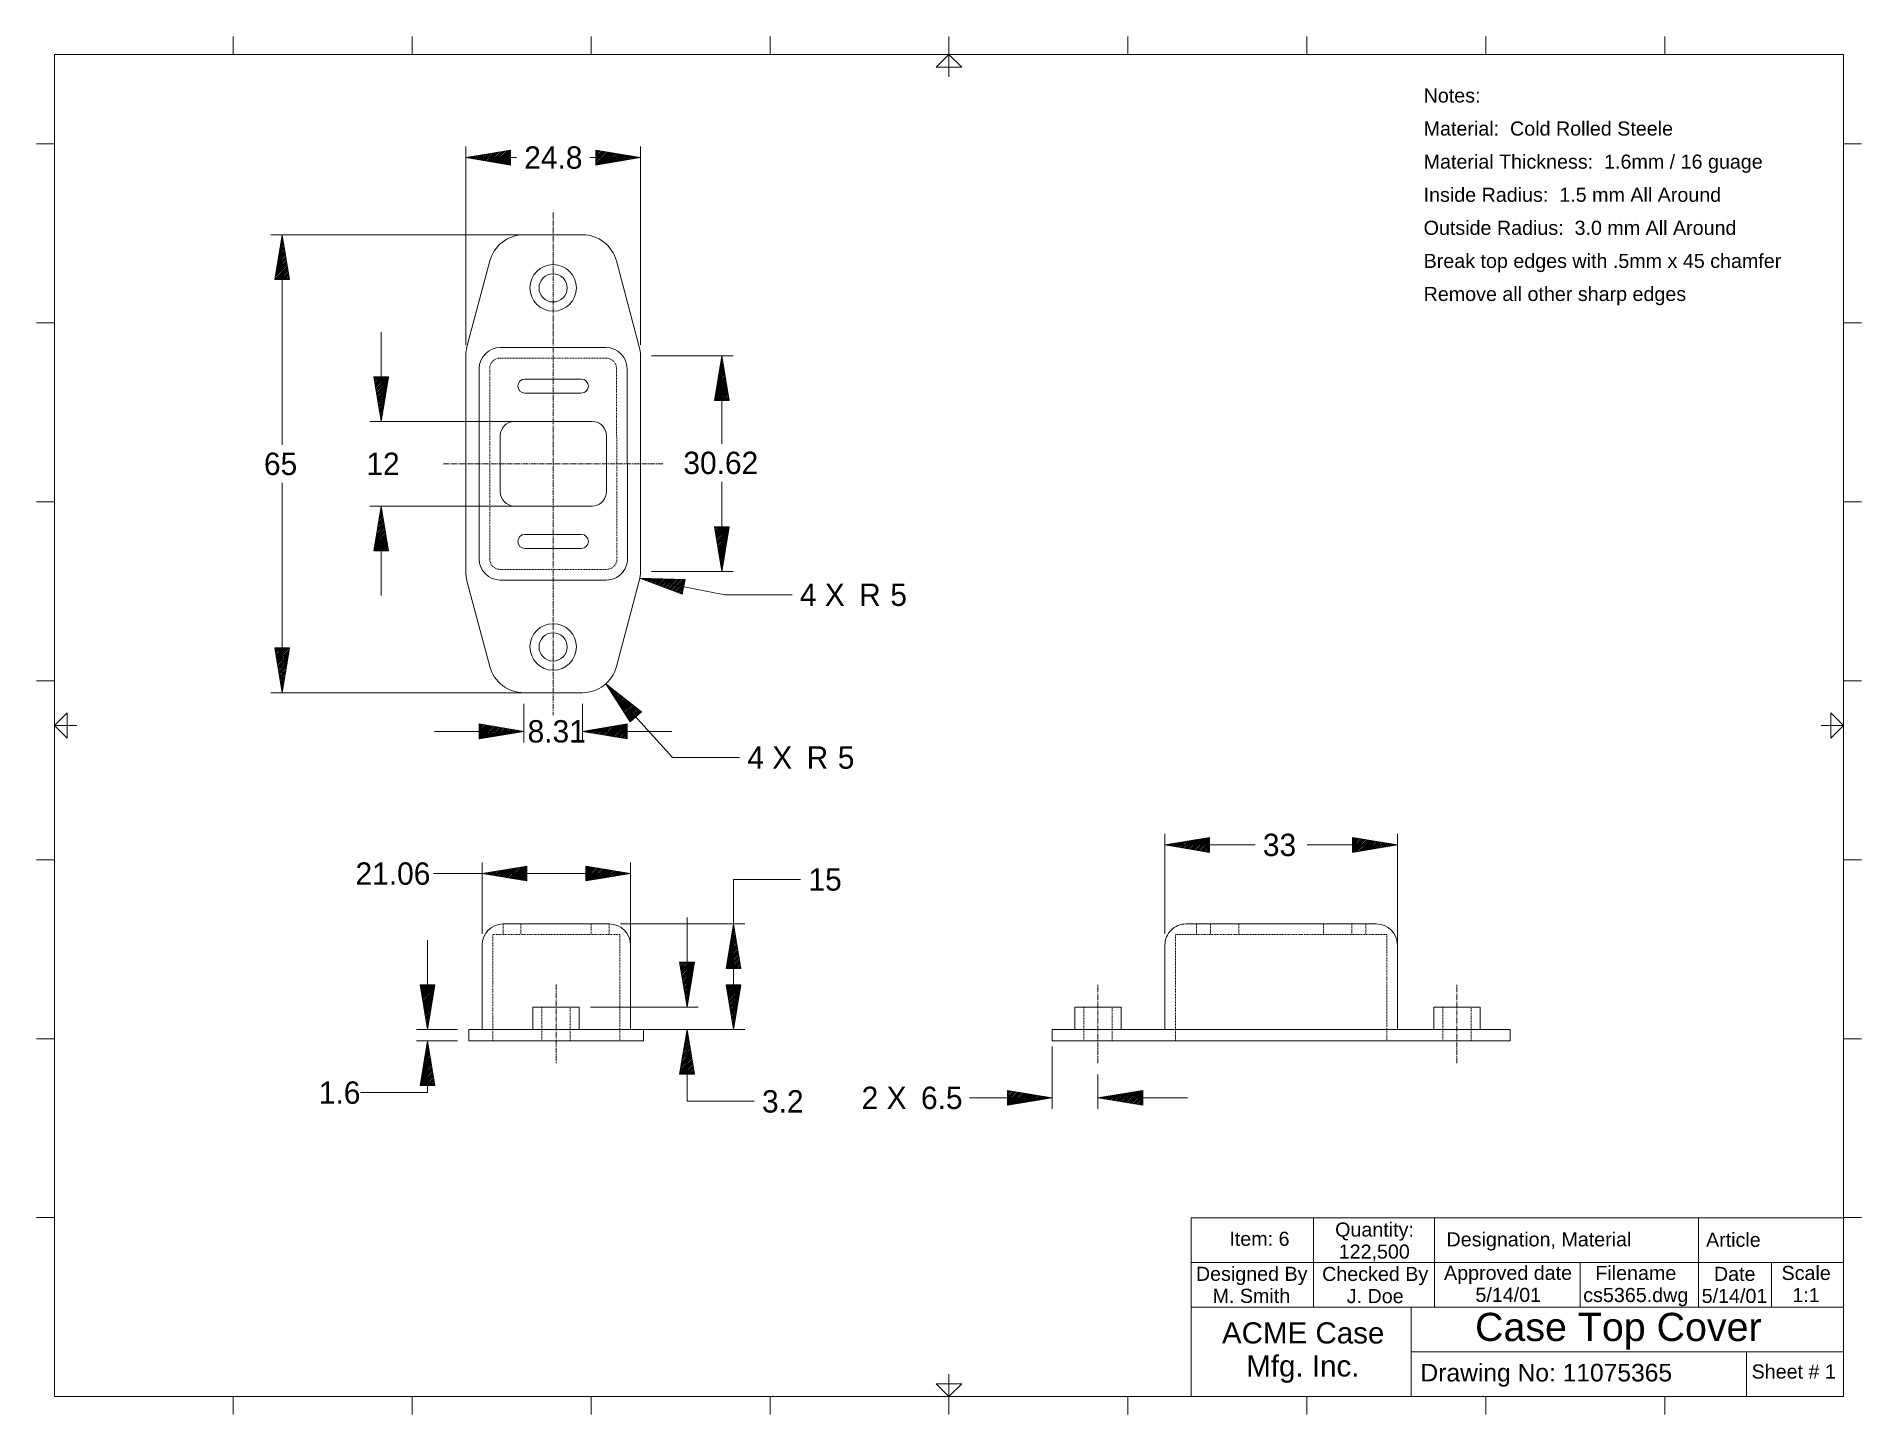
# Model space of a CAD drawing. Extents: x 10 to 269, y 10 to 206.
import ezdxf
from ezdxf.enums import TextEntityAlignment as Align

# ---------------------------------------------------------------- set-up
doc = ezdxf.new("R2010")
doc.units = 0
doc.header["$MEASUREMENT"] = 0
doc.linetypes.add('CENTER2', pattern=[1.125, 0.75, -0.125, 0.125, -0.125])
doc.linetypes.add('HIDDEN2', pattern=[0.1875, 0.125, -0.0625])
for name, color, linetype in [('BORDER', 7, 'CONTINUOUS'), ('CENTERLINES', 7, 'CONTINUOUS'), ('DIM', 7, 'CONTINUOUS'), ('FRAME', 7, 'CONTINUOUS'), ('HIDDEN', 7, 'CONTINUOUS'), ('NOTES', 7, 'CONTINUOUS'), ('TITLE_BLOCK', 7, 'CONTINUOUS'), ('VISIBLE', 7, 'CONTINUOUS')]:
    doc.layers.add(name, color=color, linetype=linetype)
doc.styles.add('ARIAL_TTF', font='arial.ttf')
doc.styles.add('SEANS_TTF', font='seans.ttf')

msp = doc.modelspace()

# ---------------------------------------------------------------- linework, layer by layer
at = {"layer": 'BORDER', "color": 7, "linetype": 'CONTINUOUS', "lineweight": 0}
for p, q in [((266.7, 203.2), (12.7, 203.2)), ((12.7, 203.2), (12.7, 12.7)), ((266.7, 12.7), (266.7, 203.2)), ((174.08, 12.7), (174.08, 38.09)), ((174.08, 38.09), (266.7, 38.09)), ((191.45, 25.39), (191.45, 38.09)), ((208.63, 25.39), (208.63, 38.09)), ((246.1, 38.09), (246.1, 25.39)), ((174.08, 31.74), (266.7, 31.74)), ((229.31, 31.74), (229.31, 25.39)), ((256.44, 31.74), (256.44, 25.39)), ((174.08, 25.39), (266.7, 25.39)), ((205.33, 12.7), (205.33, 25.39)), ((205.33, 19.05), (266.7, 19.05)), ((252.93, 12.7), (252.93, 19.05)), ((12.7, 12.7), (266.7, 12.7))]:
    msp.add_line(p, q, dxfattribs=at)
at = {"layer": 'CENTERLINES', "color": 7, "linetype": 'CENTER2', "lineweight": 0}
for p, q in [((83.5, 180.77), (83.5, 109.42)), ((99.08, 145.1), (67.93, 145.1)), ((83.92, 71.17), (83.92, 60.02)), ((160.85, 60.02), (160.85, 71.17)), ((211.81, 60.02), (211.81, 71.17))]:
    msp.add_line(p, q, dxfattribs=at)
at = {"layer": 'DIM', "color": 7, "linetype": 'CONTINUOUS', "lineweight": 0}
for p, q in [((71.1, 161.99), (71.1, 190.15)), ((74.69, 189.16), (73.66, 188.13)), ((74.97, 189.2), (73.87, 188.1)), ((75.26, 189.25), (74.07, 188.06)), ((75.54, 189.3), (74.27, 188.03)), ((75.82, 189.35), (74.47, 188)), ((76.11, 189.39), (74.68, 187.96)), ((76.39, 189.44), (74.88, 187.93)), ((76.67, 189.49), (75.08, 187.9)), ((76.96, 189.53), (75.28, 187.86)), ((77.24, 189.58), (75.48, 187.83)), ((75.69, 187.8), (77.45, 189.56)), ((75.89, 187.76), (77.45, 189.33)), ((89.59, 189.61), (89.55, 189.58)), ((89.79, 189.58), (89.55, 189.34)), ((89.99, 189.54), (89.55, 189.11)), ((90.2, 189.51), (89.55, 188.87)), ((90.4, 189.48), (89.55, 188.63)), ((90.6, 189.44), (89.55, 188.4)), ((90.8, 189.41), (89.55, 188.16)), ((91, 189.38), (89.55, 187.93)), ((91.2, 189.34), (89.55, 187.69)), ((91.41, 189.31), (89.61, 187.51)), ((91.61, 189.27), (89.89, 187.56)), ((91.81, 189.24), (90.17, 187.6)), ((92.01, 189.21), (90.46, 187.65)), ((92.22, 189.17), (90.74, 187.7)), ((92.42, 189.14), (91.02, 187.75)), ((95.9, 161.99), (95.9, 190.15)), ((71.1, 188.56), (78.29, 188.56)), ((71.3, 188.59), (71.24, 188.54)), ((71.58, 188.64), (71.44, 188.5)), ((71.86, 188.69), (71.64, 188.47)), ((72.15, 188.73), (71.85, 188.43)), ((72.43, 188.78), (72.05, 188.4)), ((72.71, 188.83), (72.25, 188.37)), ((73, 188.87), (72.45, 188.33)), ((73.28, 188.92), (72.66, 188.3)), ((73.56, 188.97), (72.86, 188.27)), ((73.84, 189.02), (73.06, 188.23)), ((74.13, 189.06), (73.26, 188.2)), ((74.41, 189.11), (73.46, 188.17)), ((76.09, 187.73), (77.45, 189.09)), ((76.29, 187.69), (77.45, 188.86)), ((76.5, 187.66), (77.45, 188.62)), ((76.7, 187.63), (77.45, 188.38)), ((76.9, 187.59), (77.45, 188.15)), ((77.1, 187.56), (77.45, 187.91)), ((77.3, 187.53), (77.45, 187.68)), ((88.71, 188.56), (95.9, 188.56)), ((92.62, 189.11), (91.31, 187.79)), ((92.82, 189.07), (91.59, 187.84)), ((93.02, 189.04), (91.87, 187.89)), ((93.23, 189), (92.15, 187.93)), ((93.43, 188.97), (92.44, 187.98)), ((93.63, 188.94), (92.72, 188.03)), ((93.83, 188.9), (93, 188.08)), ((94.03, 188.87), (93.29, 188.12)), ((94.24, 188.84), (93.57, 188.17)), ((94.44, 188.8), (93.85, 188.22)), ((94.64, 188.77), (94.13, 188.26)), ((94.84, 188.74), (94.42, 188.31)), ((94.7, 188.36), (95.04, 188.7)), ((94.98, 188.41), (95.24, 188.67)), ((95.27, 188.45), (95.45, 188.63)), ((95.55, 188.5), (95.65, 188.6)), ((95.83, 188.55), (95.85, 188.57)), ((81.91, 177.6), (43.45, 177.6)), ((44.75, 175.85), (45.24, 176.35)), ((44.79, 176.13), (45.21, 176.55)), ((45.18, 176.75), (44.84, 176.42)), ((45.14, 176.95), (44.89, 176.7)), ((45.11, 177.16), (44.93, 176.98)), ((45.08, 177.36), (44.98, 177.26)), ((45.04, 177.56), (45.03, 177.55)), ((45.04, 177.6), (45.04, 147.79)), ((44.13, 172.17), (45.68, 173.72)), ((44.18, 172.45), (45.65, 173.92)), ((44.23, 172.74), (45.61, 174.13)), ((44.27, 173.02), (45.58, 174.33)), ((44.32, 173.3), (45.55, 174.53)), ((44.37, 173.58), (45.51, 174.73)), ((44.41, 173.87), (45.48, 174.94)), ((44.46, 174.15), (45.45, 175.14)), ((44.51, 174.43), (45.41, 175.34)), ((44.56, 174.72), (45.38, 175.54)), ((44.6, 175), (45.35, 175.74)), ((44.65, 175.28), (45.31, 175.94)), ((44.7, 175.57), (45.28, 176.15)), ((43.99, 171.32), (45.78, 173.12)), ((44.04, 171.61), (45.75, 173.32)), ((44.09, 171.89), (45.72, 173.52)), ((44.15, 171.25), (45.82, 172.92)), ((44.39, 171.25), (45.85, 172.71)), ((44.62, 171.25), (45.88, 172.51)), ((44.86, 171.25), (45.92, 172.31)), ((45.09, 171.25), (45.95, 172.11)), ((45.33, 171.25), (45.99, 171.9)), ((45.57, 171.25), (46.02, 171.7)), ((45.8, 171.25), (46.05, 171.5)), ((46.04, 171.25), (46.09, 171.3)), ((59.09, 151.1), (59.09, 163.8)), ((97.49, 160.41), (109.04, 160.41)), ((106.93, 157.24), (107.83, 158.15)), ((106.98, 157.53), (107.8, 158.35)), ((107.02, 157.81), (107.77, 158.55)), ((107.07, 158.09), (107.73, 158.75)), ((107.12, 158.38), (107.7, 158.96)), ((107.17, 158.66), (107.66, 159.16)), ((107.21, 158.94), (107.63, 159.36)), ((107.6, 159.56), (107.26, 159.23)), ((107.56, 159.76), (107.31, 159.51)), ((107.53, 159.96), (107.35, 159.79)), ((107.5, 160.17), (107.4, 160.07)), ((107.46, 160.37), (107.45, 160.36)), ((107.46, 160.41), (107.46, 147.92)), ((58.19, 157.45), (58.06, 157.31)), ((58.43, 157.45), (58.09, 157.11)), ((58.66, 157.45), (58.12, 156.91)), ((58.9, 157.45), (58.16, 156.71)), ((59.13, 157.45), (58.19, 156.5)), ((59.37, 157.45), (58.22, 156.3)), ((59.6, 157.45), (58.26, 156.1)), ((59.84, 157.45), (58.29, 155.9)), ((60.08, 157.45), (58.32, 155.7)), ((58.36, 155.49), (60.12, 157.25)), ((58.39, 155.29), (60.07, 156.97)), ((58.43, 155.09), (60.02, 156.69)), ((58.46, 154.89), (59.98, 156.4)), ((58.49, 154.68), (59.93, 156.12)), ((58.53, 154.48), (59.88, 155.84)), ((58.56, 154.28), (59.83, 155.55)), ((106.41, 154.13), (108.2, 155.93)), ((106.46, 154.42), (108.17, 156.13)), ((106.51, 154.7), (108.14, 156.33)), ((106.55, 154.98), (108.1, 156.53)), ((106.57, 154.06), (108.24, 155.72)), ((106.6, 155.26), (108.07, 156.73)), ((106.65, 155.55), (108.03, 156.94)), ((106.69, 155.83), (108, 157.14)), ((106.74, 156.11), (107.97, 157.34)), ((106.79, 156.39), (107.93, 157.54)), ((106.81, 154.06), (108.27, 155.52)), ((106.84, 156.68), (107.9, 157.75)), ((106.88, 156.96), (107.87, 157.95)), ((58.59, 154.08), (59.79, 155.27)), ((58.63, 153.88), (59.74, 154.99)), ((58.66, 153.68), (59.69, 154.71)), ((58.7, 153.47), (59.64, 154.42)), ((58.73, 153.27), (59.6, 154.14)), ((58.76, 153.07), (59.55, 153.86)), ((58.8, 152.87), (59.5, 153.57)), ((58.83, 152.66), (59.46, 153.29)), ((58.86, 152.46), (59.41, 153.01)), ((107.04, 154.06), (108.3, 155.32)), ((107.28, 154.06), (108.34, 155.12)), ((107.51, 154.06), (108.37, 154.92)), ((107.75, 154.06), (108.41, 154.71)), ((107.99, 154.06), (108.44, 154.51)), ((108.22, 154.06), (108.47, 154.31)), ((108.46, 154.06), (108.51, 154.11)), ((81.94, 151.1), (57.5, 151.1)), ((58.9, 152.26), (59.36, 152.73)), ((58.93, 152.06), (59.32, 152.44)), ((58.96, 151.85), (59.27, 152.16)), ((59, 151.65), (59.22, 151.88)), ((59.03, 151.45), (59.17, 151.59)), ((59.07, 151.25), (59.13, 151.31)), ((107.46, 142.52), (107.46, 129.79)), ((45.04, 142.4), (45.04, 112.6)), ((81.94, 139.1), (57.5, 139.1)), ((58.71, 136.78), (59.37, 137.44)), ((58.75, 137.07), (59.33, 137.65)), ((58.8, 137.35), (59.3, 137.85)), ((58.85, 137.63), (59.26, 138.05)), ((59.23, 138.25), (58.89, 137.92)), ((59.2, 138.45), (58.94, 138.2)), ((59.16, 138.66), (58.99, 138.48)), ((59.13, 138.86), (59.04, 138.76)), ((59.1, 139.06), (59.08, 139.05)), ((59.09, 126.4), (59.09, 139.1)), ((58.09, 133.11), (59.8, 134.82)), ((58.14, 133.39), (59.77, 135.02)), ((58.19, 133.67), (59.74, 135.22)), ((58.23, 133.95), (59.7, 135.42)), ((58.28, 134.24), (59.67, 135.63)), ((58.33, 134.52), (59.64, 135.83)), ((58.38, 134.8), (59.6, 136.03)), ((58.42, 135.08), (59.57, 136.23)), ((58.47, 135.37), (59.53, 136.44)), ((58.52, 135.65), (59.5, 136.64)), ((58.56, 135.93), (59.47, 136.84)), ((58.61, 136.22), (59.43, 137.04)), ((58.66, 136.5), (59.4, 137.24)), ((106.56, 136.14), (106.42, 136)), ((106.79, 136.14), (106.45, 135.8)), ((107.03, 136.14), (106.49, 135.6)), ((107.26, 136.14), (106.52, 135.4)), ((107.5, 136.14), (106.56, 135.19)), ((107.73, 136.14), (106.59, 134.99)), ((107.97, 136.14), (106.62, 134.79)), ((108.21, 136.14), (106.66, 134.59)), ((108.44, 136.14), (106.69, 134.39)), ((106.72, 134.18), (108.48, 135.94)), ((106.76, 133.98), (108.43, 135.66)), ((106.79, 133.78), (108.39, 135.38)), ((106.82, 133.58), (108.34, 135.09)), ((106.86, 133.37), (108.29, 134.81)), ((58.05, 132.82), (59.84, 134.62)), ((58.2, 132.75), (59.87, 134.42)), ((58.44, 132.75), (59.9, 134.21)), ((58.68, 132.75), (59.94, 134.01)), ((58.91, 132.75), (59.97, 133.81)), ((59.15, 132.75), (60.01, 133.61)), ((59.38, 132.75), (60.04, 133.4)), ((59.62, 132.75), (60.07, 133.2)), ((59.86, 132.75), (60.11, 133)), ((60.09, 132.75), (60.14, 132.8)), ((106.89, 133.17), (108.25, 134.53)), ((106.93, 132.97), (108.2, 134.24)), ((106.96, 132.77), (108.15, 133.96)), ((106.99, 132.57), (108.11, 133.68)), ((107.03, 132.37), (108.06, 133.4)), ((107.06, 132.16), (108.01, 133.11)), ((107.09, 131.96), (107.96, 132.83)), ((107.13, 131.76), (107.92, 132.55)), ((107.16, 131.56), (107.87, 132.26)), ((97.49, 129.79), (109.04, 129.79)), ((107.2, 131.35), (107.82, 131.98)), ((107.23, 131.15), (107.77, 131.7)), ((107.26, 130.95), (107.73, 131.42)), ((107.3, 130.75), (107.68, 131.13)), ((107.33, 130.54), (107.63, 130.85)), ((107.36, 130.34), (107.59, 130.57)), ((107.4, 130.14), (107.54, 130.28)), ((107.43, 129.94), (107.49, 130)), ((95.81, 128.84), (107.89, 126.5)), ((95.96, 128.83), (95.92, 128.79)), ((96.19, 128.83), (96.09, 128.73)), ((96.42, 128.82), (96.27, 128.67)), ((96.65, 128.81), (96.44, 128.6)), ((96.88, 128.81), (96.61, 128.54)), ((97.11, 128.8), (96.78, 128.47)), ((97.34, 128.8), (96.95, 128.41)), ((97.57, 128.79), (97.12, 128.35)), ((97.8, 128.78), (97.3, 128.28)), ((98.03, 128.78), (97.47, 128.22)), ((98.26, 128.77), (97.64, 128.15)), ((98.49, 128.77), (97.81, 128.09)), ((98.72, 128.76), (97.98, 128.03)), ((98.95, 128.75), (98.16, 127.96)), ((99.18, 128.75), (98.33, 127.9)), ((99.41, 128.74), (98.5, 127.84)), ((99.64, 128.74), (98.67, 127.77)), ((99.87, 128.73), (98.84, 127.71)), ((100.1, 128.72), (99.01, 127.64)), ((100.33, 128.72), (99.19, 127.58)), ((100.56, 128.71), (99.36, 127.52)), ((100.79, 128.71), (99.53, 127.45)), ((101.02, 128.7), (99.7, 127.39)), ((101.25, 128.69), (99.87, 127.32)), ((101.47, 128.69), (100.05, 127.26)), ((101.7, 128.68), (100.22, 127.2)), ((101.94, 128.68), (100.39, 127.13)), ((100.56, 127.07), (102.16, 128.67)), ((100.73, 127), (102.21, 128.48)), ((100.9, 126.94), (102.15, 128.19)), ((101.08, 126.88), (102.1, 127.9)), ((101.25, 126.81), (102.04, 127.61)), ((101.42, 126.75), (101.98, 127.31)), ((101.59, 126.69), (101.93, 127.02)), ((101.76, 126.62), (101.87, 126.73)), ((107.89, 126.5), (117.42, 126.5)), ((44.14, 118.95), (44, 118.81)), ((44.37, 118.95), (44.03, 118.61)), ((44.61, 118.95), (44.07, 118.41)), ((44.84, 118.95), (44.1, 118.21)), ((45.08, 118.95), (44.14, 118)), ((45.31, 118.95), (44.17, 117.8)), ((45.55, 118.95), (44.2, 117.6)), ((45.79, 118.95), (44.24, 117.4)), ((46.02, 118.95), (44.27, 117.2)), ((44.3, 116.99), (46.06, 118.75)), ((44.34, 116.79), (46.01, 118.47)), ((44.37, 116.59), (45.97, 118.19)), ((44.4, 116.39), (45.92, 117.9)), ((44.44, 116.18), (45.87, 117.62)), ((44.47, 115.98), (45.83, 117.34)), ((44.51, 115.78), (45.78, 117.05)), ((44.54, 115.58), (45.73, 116.77)), ((44.57, 115.38), (45.69, 116.49)), ((44.61, 115.18), (45.64, 116.21)), ((44.64, 114.97), (45.59, 115.92)), ((44.67, 114.77), (45.54, 115.64)), ((44.71, 114.57), (45.5, 115.36)), ((44.74, 114.37), (45.45, 115.07)), ((44.78, 114.16), (45.4, 114.79)), ((44.81, 113.96), (45.35, 114.51)), ((44.84, 113.76), (45.31, 114.23)), ((81.91, 112.6), (43.45, 112.6)), ((44.88, 113.56), (45.26, 113.94)), ((44.91, 113.35), (45.21, 113.66)), ((44.94, 113.15), (45.17, 113.38)), ((44.98, 112.95), (45.12, 113.09)), ((45.01, 112.75), (45.07, 112.81)), ((91, 113.88), (100.43, 103.4)), ((91.12, 113.79), (91.08, 113.76)), ((91.25, 113.68), (91.17, 113.61)), ((91.38, 113.58), (91.27, 113.47)), ((91.51, 113.47), (91.36, 113.32)), ((91.64, 113.37), (91.45, 113.18)), ((91.77, 113.27), (91.54, 113.04)), ((91.9, 113.16), (91.63, 112.89)), ((92.04, 113.06), (91.72, 112.75)), ((92.17, 112.95), (91.82, 112.6)), ((92.3, 112.85), (91.91, 112.46)), ((92.43, 112.74), (92, 112.32)), ((92.56, 112.64), (92.09, 112.17)), ((92.69, 112.53), (92.18, 112.03)), ((92.82, 112.43), (92.27, 111.88)), ((92.95, 112.32), (92.37, 111.74)), ((93.08, 112.22), (92.46, 111.6)), ((93.22, 112.11), (92.55, 111.45)), ((93.35, 112.01), (92.64, 111.31)), ((93.48, 111.91), (92.73, 111.17)), ((93.61, 111.8), (92.83, 111.02)), ((93.74, 111.7), (92.92, 110.88)), ((93.01, 110.73), (93.87, 111.59)), ((93.1, 110.59), (94, 111.49)), ((79.35, 111.01), (79.35, 105.54)), ((87.66, 111.01), (87.66, 105.54)), ((93.19, 110.44), (94.13, 111.38)), ((93.29, 110.3), (94.26, 111.28)), ((93.38, 110.16), (94.39, 111.18)), ((93.47, 110.01), (94.53, 111.07)), ((93.56, 109.87), (94.66, 110.97)), ((93.65, 109.72), (94.79, 110.86)), ((93.74, 109.58), (94.92, 110.76)), ((93.84, 109.43), (95.05, 110.65)), ((93.93, 109.29), (95.18, 110.55)), ((94.02, 109.15), (95.31, 110.44)), ((94.11, 109), (95.44, 110.34)), ((94.2, 108.86), (95.57, 110.24)), ((94.29, 108.72), (95.71, 110.13)), ((94.39, 108.57), (95.84, 110.03)), ((94.84, 108.79), (95.97, 109.92)), ((79.35, 107.12), (66.65, 107.12)), ((73.03, 108.18), (73, 108.14)), ((73.23, 108.14), (73, 107.91)), ((73.44, 108.11), (73, 107.67)), ((73.64, 108.07), (73, 107.43)), ((73.84, 108.04), (73, 107.2)), ((74.04, 108.01), (73, 106.96)), ((74.24, 107.97), (73, 106.73)), ((74.45, 107.94), (73, 106.49)), ((74.65, 107.91), (73, 106.26)), ((74.85, 107.87), (73.05, 106.08)), ((75.05, 107.84), (73.33, 106.12)), ((75.26, 107.8), (73.62, 106.17)), ((75.46, 107.77), (73.9, 106.22)), ((75.66, 107.74), (74.18, 106.26)), ((75.86, 107.7), (74.46, 106.31)), ((76.06, 107.67), (74.75, 106.36)), ((76.26, 107.64), (75.03, 106.4)), ((76.47, 107.6), (75.31, 106.45)), ((76.67, 107.57), (75.6, 106.5)), ((76.87, 107.54), (75.88, 106.55)), ((77.07, 107.5), (76.16, 106.59)), ((77.27, 107.47), (76.44, 106.64)), ((77.48, 107.43), (76.73, 106.69)), ((77.68, 107.4), (77.01, 106.73)), ((77.88, 107.37), (77.29, 106.78)), ((78.08, 107.33), (77.58, 106.83)), ((78.28, 107.3), (77.86, 106.88)), ((78.14, 106.92), (78.48, 107.27)), ((78.43, 106.97), (78.69, 107.23)), ((78.71, 107.02), (78.89, 107.2)), ((78.99, 107.06), (79.09, 107.17)), ((79.28, 107.11), (79.29, 107.13)), ((100.36, 107.12), (87.66, 107.12)), ((87.85, 107.16), (87.8, 107.1)), ((88.14, 107.2), (88, 107.07)), ((88.42, 107.25), (88.2, 107.03)), ((88.7, 107.3), (88.4, 107)), ((88.98, 107.34), (88.61, 106.97)), ((89.27, 107.39), (88.81, 106.93)), ((89.55, 107.44), (89.01, 106.9)), ((89.83, 107.49), (89.21, 106.86)), ((90.12, 107.53), (89.41, 106.83)), ((90.4, 107.58), (89.61, 106.8)), ((90.68, 107.63), (89.82, 106.76)), ((90.96, 107.67), (90.02, 106.73)), ((91.25, 107.72), (90.22, 106.7)), ((91.53, 107.77), (90.42, 106.66)), ((91.81, 107.82), (90.62, 106.63)), ((92.1, 107.86), (90.83, 106.6)), ((92.38, 107.91), (91.03, 106.56)), ((92.66, 107.96), (91.23, 106.53)), ((92.94, 108), (91.43, 106.49)), ((93.23, 108.05), (91.63, 106.46)), ((93.51, 108.1), (91.84, 106.43)), ((93.79, 108.15), (92.04, 106.39)), ((92.24, 106.36), (94.01, 108.13)), ((92.45, 106.33), (94.01, 107.89)), ((92.65, 106.29), (94.01, 107.66)), ((92.85, 106.26), (94.01, 107.42)), ((93.05, 106.22), (94.01, 107.18)), ((93.25, 106.19), (94.01, 106.95)), ((93.46, 106.16), (94.01, 106.71)), ((93.66, 106.12), (94.01, 106.48)), ((93.86, 106.09), (94.01, 106.24)), ((100.43, 103.4), (109.95, 103.4)), ((170.35, 78.38), (170.35, 92.59)), ((170.35, 91), (183.15, 91)), ((170.54, 91.03), (170.48, 90.98)), ((170.83, 91.08), (170.69, 90.95)), ((171.11, 91.13), (170.89, 90.91)), ((171.39, 91.18), (171.09, 90.88)), ((171.67, 91.22), (171.29, 90.84)), ((171.96, 91.27), (171.5, 90.81)), ((172.24, 91.32), (171.7, 90.78)), ((172.52, 91.36), (171.9, 90.74)), ((172.81, 91.41), (172.1, 90.71)), ((173.09, 91.46), (172.3, 90.68)), ((173.37, 91.51), (172.51, 90.64)), ((173.65, 91.55), (172.71, 90.61)), ((173.94, 91.6), (172.91, 90.57)), ((174.22, 91.65), (173.11, 90.54)), ((174.5, 91.69), (173.31, 90.51)), ((174.79, 91.74), (173.52, 90.47)), ((175.07, 91.79), (173.72, 90.44)), ((175.35, 91.84), (173.92, 90.41)), ((175.63, 91.88), (174.12, 90.37)), ((175.92, 91.93), (174.32, 90.34)), ((176.2, 91.98), (174.52, 90.31)), ((176.48, 92.02), (174.73, 90.27)), ((174.93, 90.24), (176.7, 92.01)), ((175.13, 90.2), (176.7, 91.77)), ((175.34, 90.17), (176.7, 91.53)), ((175.54, 90.14), (176.7, 91.3)), ((175.74, 90.1), (176.7, 91.06)), ((175.94, 90.07), (176.7, 90.83)), ((190.54, 91), (203.35, 91)), ((197.03, 92.05), (197, 92.02)), ((197.24, 92.02), (197, 91.78)), ((197.44, 91.99), (197, 91.55)), ((197.64, 91.95), (197, 91.31)), ((197.84, 91.92), (197, 91.08)), ((198.04, 91.89), (197, 90.84)), ((198.25, 91.85), (197, 90.61)), ((198.45, 91.82), (197, 90.37)), ((198.65, 91.78), (197, 90.13)), ((198.85, 91.75), (197.05, 89.95)), ((199.05, 91.72), (197.33, 90)), ((199.26, 91.68), (197.62, 90.05)), ((199.46, 91.65), (197.9, 90.09)), ((199.66, 91.62), (198.18, 90.14)), ((199.86, 91.58), (198.47, 90.19)), ((200.06, 91.55), (198.75, 90.24)), ((200.27, 91.51), (199.03, 90.28)), ((200.47, 91.48), (199.31, 90.33)), ((200.67, 91.45), (199.6, 90.38)), ((200.87, 91.41), (199.88, 90.43)), ((201.07, 91.38), (200.16, 90.47)), ((201.28, 91.35), (200.45, 90.52)), ((201.48, 91.31), (200.73, 90.57)), ((201.68, 91.28), (201.01, 90.61)), ((201.88, 91.25), (201.29, 90.66)), ((202.09, 91.21), (201.58, 90.71)), ((202.29, 91.18), (201.86, 90.75)), ((202.15, 90.8), (202.49, 91.15)), ((202.43, 90.85), (202.69, 91.11)), ((202.71, 90.9), (202.89, 91.08)), ((202.99, 90.94), (203.09, 91.04)), ((203.28, 90.99), (203.29, 91.01)), ((203.35, 72.38), (203.35, 92.59)), ((73.42, 78.38), (73.42, 88.52)), ((94.48, 72.38), (94.48, 88.52)), ((176.14, 90.04), (176.7, 90.59)), ((176.35, 90), (176.7, 90.35)), ((176.55, 89.97), (176.7, 90.12)), ((66.53, 86.93), (94.48, 86.93)), ((73.61, 86.97), (73.55, 86.91)), ((73.9, 87.01), (73.76, 86.88)), ((74.18, 87.06), (73.96, 86.84)), ((74.46, 87.11), (74.16, 86.81)), ((74.74, 87.15), (74.36, 86.78)), ((75.03, 87.2), (74.56, 86.74)), ((75.31, 87.25), (74.77, 86.71)), ((75.59, 87.3), (74.97, 86.68)), ((75.87, 87.34), (75.17, 86.64)), ((76.16, 87.39), (75.37, 86.61)), ((76.44, 87.44), (75.57, 86.57)), ((76.72, 87.48), (75.78, 86.54)), ((77.01, 87.53), (75.98, 86.51)), ((77.29, 87.58), (76.18, 86.47)), ((77.57, 87.63), (76.38, 86.44)), ((77.86, 87.67), (76.58, 86.41)), ((78.14, 87.72), (76.79, 86.37)), ((78.42, 87.77), (76.99, 86.34)), ((78.7, 87.81), (77.19, 86.3)), ((78.99, 87.86), (77.39, 86.27)), ((79.27, 87.91), (77.59, 86.24)), ((79.55, 87.96), (77.8, 86.2)), ((78, 86.17), (79.76, 87.94)), ((78.2, 86.14), (79.76, 87.7)), ((78.4, 86.1), (79.76, 87.47)), ((78.61, 86.07), (79.76, 87.23)), ((78.81, 86.04), (79.76, 87)), ((79.01, 86), (79.76, 86.76)), ((79.21, 85.97), (79.76, 86.52)), ((79.42, 85.94), (79.76, 86.29)), ((79.62, 85.9), (79.76, 86.05)), ((88.16, 87.99), (88.13, 87.95)), ((88.36, 87.95), (88.13, 87.72)), ((88.57, 87.92), (88.13, 87.48)), ((88.77, 87.88), (88.13, 87.24)), ((88.97, 87.85), (88.13, 87.01)), ((89.17, 87.82), (88.13, 86.77)), ((89.37, 87.78), (88.13, 86.54)), ((89.58, 87.75), (88.13, 86.3)), ((89.78, 87.72), (88.13, 86.07)), ((89.98, 87.68), (88.18, 85.89)), ((90.18, 87.65), (88.46, 85.93)), ((90.39, 87.62), (88.75, 85.98)), ((90.59, 87.58), (89.03, 86.03)), ((90.79, 87.55), (89.31, 86.07)), ((90.99, 87.51), (89.59, 86.12)), ((91.19, 87.48), (89.88, 86.17)), ((91.39, 87.45), (90.16, 86.22)), ((91.6, 87.41), (90.44, 86.26)), ((91.8, 87.38), (90.73, 86.31)), ((92, 87.35), (91.01, 86.36)), ((92.2, 87.31), (91.29, 86.4)), ((92.4, 87.28), (91.57, 86.45)), ((92.61, 87.25), (91.86, 86.5)), ((92.81, 87.21), (92.14, 86.54)), ((93.01, 87.18), (92.42, 86.59)), ((93.21, 87.14), (92.71, 86.64)), ((93.41, 87.11), (92.99, 86.69)), ((93.27, 86.73), (93.61, 87.08)), ((93.56, 86.78), (93.82, 87.04)), ((93.84, 86.83), (94.02, 87.01)), ((94.12, 86.88), (94.22, 86.98)), ((94.41, 86.92), (94.42, 86.94)), ((109.11, 86.11), (118.64, 86.11)), ((109.11, 64.79), (109.11, 86.11)), ((102.51, 67.99), (102.51, 80.69)), ((93.06, 79.79), (110.7, 79.79)), ((108.63, 76.91), (109.45, 77.74)), ((108.68, 77.2), (109.42, 77.94)), ((108.72, 77.48), (109.39, 78.14)), ((108.77, 77.76), (109.35, 78.34)), ((108.82, 78.05), (109.32, 78.55)), ((108.87, 78.33), (109.28, 78.75)), ((109.25, 78.95), (108.91, 78.62)), ((109.22, 79.15), (108.96, 78.9)), ((109.18, 79.35), (109.01, 79.18)), ((109.15, 79.56), (109.05, 79.46)), ((109.11, 79.76), (109.1, 79.75)), ((65.67, 64.79), (65.67, 77.49)), ((108.06, 73.52), (109.86, 75.32)), ((108.11, 73.8), (109.82, 75.52)), ((108.16, 74.09), (109.79, 75.72)), ((108.21, 74.37), (109.75, 75.92)), ((108.25, 74.65), (109.72, 76.12)), ((108.3, 74.94), (109.69, 76.33)), ((108.35, 75.22), (109.65, 76.53)), ((108.39, 75.5), (109.62, 76.73)), ((108.44, 75.78), (109.59, 76.93)), ((108.49, 76.07), (109.55, 77.13)), ((108.54, 76.35), (109.52, 77.34)), ((108.58, 76.63), (109.49, 77.54)), ((101.61, 74.34), (101.47, 74.21)), ((101.84, 74.34), (101.51, 74.01)), ((102.08, 74.34), (101.54, 73.81)), ((102.32, 74.34), (101.57, 73.6)), ((102.55, 74.34), (101.61, 73.4)), ((102.79, 74.34), (101.64, 73.2)), ((103.02, 74.34), (101.67, 73)), ((103.26, 74.34), (101.71, 72.8)), ((103.49, 74.34), (101.74, 72.59)), ((101.78, 72.39), (103.53, 74.15)), ((101.81, 72.19), (103.49, 73.87)), ((101.84, 71.99), (103.44, 73.58)), ((101.88, 71.79), (103.39, 73.3)), ((101.91, 71.58), (103.34, 73.02)), ((101.94, 71.38), (103.3, 72.74)), ((108.22, 73.45), (109.89, 75.11)), ((108.46, 73.45), (109.92, 74.91)), ((108.69, 73.45), (109.96, 74.71)), ((108.93, 73.45), (109.99, 74.51)), ((109.17, 73.45), (110.03, 74.3)), ((109.4, 73.45), (110.06, 74.1)), ((109.64, 73.45), (110.09, 73.9)), ((109.87, 73.45), (110.13, 73.7)), ((110.11, 73.45), (110.16, 73.5)), ((64.77, 71.14), (64.64, 71.01)), ((65.01, 71.14), (64.67, 70.81)), ((65.25, 71.14), (64.71, 70.61)), ((65.48, 71.14), (64.74, 70.4)), ((65.72, 71.14), (64.77, 70.2)), ((65.95, 71.14), (64.81, 70)), ((66.19, 71.14), (64.84, 69.8)), ((66.42, 71.14), (64.87, 69.6)), ((66.66, 71.14), (64.91, 69.39)), ((64.94, 69.19), (66.7, 70.95)), ((64.98, 68.99), (66.65, 70.67)), ((65.01, 68.79), (66.61, 70.38)), ((65.04, 68.59), (66.56, 70.1)), ((101.98, 71.18), (103.25, 72.45)), ((102.01, 70.98), (103.2, 72.17)), ((102.05, 70.77), (103.16, 71.89)), ((102.08, 70.57), (103.11, 71.6)), ((102.11, 70.37), (103.06, 71.32)), ((102.15, 70.17), (103.02, 71.04)), ((102.18, 69.97), (102.97, 70.76)), ((102.21, 69.76), (102.92, 70.47)), ((102.25, 69.56), (102.87, 70.19)), ((108.21, 71.14), (108.07, 71.01)), ((108.45, 71.14), (108.11, 70.81)), ((108.68, 71.14), (108.14, 70.61)), ((108.92, 71.14), (108.18, 70.4)), ((109.15, 71.14), (108.21, 70.2)), ((109.39, 71.14), (108.24, 70)), ((109.62, 71.14), (108.28, 69.8)), ((109.86, 71.14), (108.31, 69.6)), ((110.09, 71.14), (108.34, 69.39)), ((108.38, 69.19), (110.13, 70.95)), ((108.41, 68.99), (110.09, 70.67)), ((108.44, 68.79), (110.04, 70.38)), ((108.48, 68.59), (109.99, 70.1)), ((65.08, 68.38), (66.51, 69.82)), ((65.11, 68.18), (66.46, 69.54)), ((65.14, 67.98), (66.42, 69.25)), ((65.18, 67.78), (66.37, 68.97)), ((65.21, 67.57), (66.32, 68.69)), ((65.24, 67.37), (66.27, 68.4)), ((65.28, 67.17), (66.23, 68.12)), ((65.31, 66.97), (66.18, 67.84)), ((65.35, 66.77), (66.13, 67.56)), ((88.8, 67.99), (104.1, 67.99)), ((102.28, 69.36), (102.83, 69.91)), ((102.31, 69.16), (102.78, 69.63)), ((102.35, 68.96), (102.73, 69.34)), ((102.38, 68.75), (102.68, 69.06)), ((102.42, 68.55), (102.64, 68.78)), ((102.45, 68.35), (102.59, 68.49)), ((102.48, 68.15), (102.54, 68.21)), ((108.51, 68.38), (109.95, 69.82)), ((108.55, 68.18), (109.9, 69.54)), ((108.58, 67.98), (109.85, 69.25)), ((108.61, 67.78), (109.81, 68.97)), ((108.65, 67.57), (109.76, 68.69)), ((108.68, 67.37), (109.71, 68.4)), ((108.71, 67.17), (109.66, 68.12)), ((108.75, 66.97), (109.62, 67.84)), ((108.78, 66.77), (109.57, 67.56)), ((69.93, 64.79), (64.09, 64.79)), ((65.38, 66.56), (66.09, 67.27)), ((65.41, 66.36), (66.04, 66.99)), ((65.45, 66.16), (65.99, 66.71)), ((65.48, 65.96), (65.95, 66.43)), ((65.51, 65.76), (65.9, 66.14)), ((65.55, 65.55), (65.85, 65.86)), ((65.58, 65.35), (65.8, 65.58)), ((65.62, 65.15), (65.76, 65.29)), ((65.65, 64.95), (65.71, 65.01)), ((88.8, 64.79), (104.1, 64.79)), ((97.74, 64.79), (110.7, 64.79)), ((102.51, 54.61), (102.51, 64.79)), ((108.82, 66.56), (109.52, 67.27)), ((108.85, 66.36), (109.47, 66.99)), ((108.88, 66.16), (109.43, 66.71)), ((108.92, 65.96), (109.38, 66.43)), ((108.95, 65.76), (109.33, 66.14)), ((108.98, 65.55), (109.29, 65.86)), ((109.02, 65.35), (109.24, 65.58)), ((109.05, 65.15), (109.19, 65.29)), ((109.08, 64.95), (109.15, 65.01)), ((69.93, 63.19), (64.09, 63.19)), ((65.81, 62.35), (65.48, 62.02)), ((65.78, 62.55), (65.53, 62.3)), ((65.75, 62.75), (65.57, 62.58)), ((65.71, 62.96), (65.62, 62.86)), ((65.67, 55.85), (65.67, 63.19)), ((65.68, 63.16), (65.67, 63.15)), ((101.94, 61.35), (102.92, 62.34)), ((101.98, 61.63), (102.88, 62.54)), ((102.03, 61.91), (102.85, 62.74)), ((102.08, 62.2), (102.82, 62.94)), ((102.12, 62.48), (102.78, 63.14)), ((102.17, 62.76), (102.75, 63.34)), ((102.22, 63.05), (102.72, 63.55)), ((102.26, 63.33), (102.68, 63.75)), ((102.65, 63.95), (102.31, 63.62)), ((102.62, 64.15), (102.36, 63.9)), ((102.58, 64.35), (102.41, 64.18)), ((102.55, 64.56), (102.45, 64.46)), ((102.51, 64.76), (102.5, 64.75)), ((154.35, 62.41), (154.35, 53.52)), ((64.86, 58.34), (66.25, 59.73)), ((64.91, 58.62), (66.22, 59.93)), ((64.96, 58.9), (66.19, 60.13)), ((65.01, 59.18), (66.15, 60.33)), ((65.05, 59.47), (66.12, 60.53)), ((65.1, 59.75), (66.08, 60.74)), ((65.15, 60.03), (66.05, 60.94)), ((65.19, 60.31), (66.02, 61.14)), ((65.24, 60.6), (65.98, 61.34)), ((65.29, 60.88), (65.95, 61.54)), ((65.34, 61.16), (65.92, 61.74)), ((65.38, 61.45), (65.88, 61.95)), ((65.43, 61.73), (65.85, 62.15)), ((101.46, 58.52), (103.26, 60.32)), ((101.51, 58.8), (103.22, 60.52)), ((101.56, 59.09), (103.19, 60.72)), ((101.6, 59.37), (103.15, 60.92)), ((101.62, 58.45), (103.29, 60.11)), ((101.65, 59.65), (103.12, 61.12)), ((101.7, 59.94), (103.09, 61.33)), ((101.75, 60.22), (103.05, 61.53)), ((101.79, 60.5), (103.02, 61.73)), ((101.84, 60.78), (102.99, 61.93)), ((101.86, 58.45), (103.32, 59.91)), ((101.89, 61.07), (102.95, 62.13)), ((102.09, 58.45), (103.36, 59.71)), ((64.63, 56.92), (66.42, 58.72)), ((64.68, 57.2), (66.39, 58.92)), ((64.72, 57.49), (66.35, 59.12)), ((64.77, 57.77), (66.32, 59.32)), ((64.79, 56.85), (66.45, 58.51)), ((64.82, 58.05), (66.29, 59.52)), ((65.02, 56.85), (66.49, 58.31)), ((65.26, 56.85), (66.52, 58.11)), ((65.49, 56.85), (66.55, 57.91)), ((65.73, 56.85), (66.59, 57.7)), ((65.97, 56.85), (66.62, 57.5)), ((66.2, 56.85), (66.66, 57.3)), ((66.44, 56.85), (66.69, 57.1)), ((102.33, 58.45), (103.39, 59.51)), ((102.56, 58.45), (103.42, 59.3)), ((102.8, 58.45), (103.46, 59.1)), ((103.04, 58.45), (103.49, 58.9)), ((103.27, 58.45), (103.52, 58.7)), ((103.51, 58.45), (103.56, 58.5)), ((160.85, 58.43), (160.85, 53.52)), ((65.67, 55.85), (56.15, 55.85)), ((66.67, 56.85), (66.72, 56.9)), ((102.51, 54.61), (112.03, 54.61)), ((142.59, 55.1), (154.35, 55.1)), ((148.03, 56.16), (148, 56.12)), ((148.24, 56.12), (148, 55.89)), ((148.44, 56.09), (148, 55.65)), ((148.64, 56.05), (148, 55.41)), ((148.84, 56.02), (148, 55.18)), ((149.04, 55.99), (148, 54.94)), ((149.25, 55.95), (148, 54.71)), ((149.45, 55.92), (148, 54.47)), ((149.65, 55.89), (148, 54.24)), ((149.85, 55.85), (148.05, 54.06)), ((150.05, 55.82), (148.33, 54.1)), ((150.26, 55.78), (148.62, 54.15)), ((150.46, 55.75), (148.9, 54.2)), ((150.66, 55.72), (149.18, 54.24)), ((150.86, 55.68), (149.47, 54.29)), ((151.06, 55.65), (149.75, 54.34)), ((151.27, 55.62), (150.03, 54.38)), ((151.47, 55.58), (150.31, 54.43)), ((151.67, 55.55), (150.6, 54.48)), ((151.87, 55.52), (150.88, 54.53)), ((152.07, 55.48), (151.16, 54.57)), ((152.28, 55.45), (151.45, 54.62)), ((152.48, 55.41), (151.73, 54.67)), ((152.68, 55.38), (152.01, 54.71)), ((152.88, 55.35), (152.29, 54.76)), ((153.09, 55.31), (152.58, 54.81)), ((153.29, 55.28), (152.86, 54.86)), ((153.15, 54.9), (153.49, 55.25)), ((153.43, 54.95), (153.69, 55.21)), ((153.71, 55), (153.89, 55.18)), ((153.99, 55.04), (154.09, 55.15)), ((154.28, 55.09), (154.29, 55.11)), ((160.85, 55.1), (173.55, 55.1)), ((161.04, 55.14), (160.98, 55.08)), ((161.33, 55.18), (161.19, 55.05)), ((161.61, 55.23), (161.39, 55.01)), ((161.89, 55.28), (161.59, 54.98)), ((162.17, 55.32), (161.79, 54.95)), ((162.46, 55.37), (161.99, 54.91)), ((162.74, 55.42), (162.2, 54.88)), ((163.02, 55.47), (162.4, 54.84)), ((163.31, 55.51), (162.6, 54.81)), ((163.59, 55.56), (162.8, 54.78)), ((163.87, 55.61), (163, 54.74)), ((164.15, 55.65), (163.21, 54.71)), ((164.44, 55.7), (163.41, 54.68)), ((164.72, 55.75), (163.61, 54.64)), ((165, 55.8), (163.81, 54.61)), ((165.29, 55.84), (164.01, 54.58)), ((165.57, 55.89), (164.22, 54.54)), ((165.85, 55.94), (164.42, 54.51)), ((166.13, 55.98), (164.62, 54.47)), ((166.42, 56.03), (164.82, 54.44)), ((166.7, 56.08), (165.02, 54.41)), ((166.98, 56.13), (165.23, 54.37)), ((165.43, 54.34), (167.19, 56.11)), ((165.63, 54.31), (167.19, 55.87)), ((165.83, 54.27), (167.19, 55.64)), ((166.04, 54.24), (167.19, 55.4)), ((166.24, 54.2), (167.19, 55.16)), ((166.44, 54.17), (167.19, 54.93)), ((166.64, 54.14), (167.19, 54.69)), ((166.85, 54.1), (167.19, 54.46)), ((167.05, 54.07), (167.19, 54.22))]:
    msp.add_line(p, q, dxfattribs=at)
at = {"layer": 'DIM', "color": 1, "linetype": 'CONTINUOUS', "lineweight": 0}
for points in [[(77.45, 189.62), (71.1, 188.56), (77.45, 187.5), (77.45, 189.62)], [(89.55, 189.62), (95.9, 188.56), (89.55, 187.5), (89.55, 189.62)], [(43.98, 171.25), (45.04, 177.6), (46.09, 171.25), (43.98, 171.25)], [(108.51, 154.06), (107.46, 160.41), (106.4, 154.06), (108.51, 154.06)], [(58.03, 157.45), (59.09, 151.1), (60.15, 157.45), (58.03, 157.45)], [(58.03, 132.75), (59.09, 139.1), (60.15, 132.75), (58.03, 132.75)], [(108.51, 136.14), (107.46, 129.79), (106.4, 136.14), (108.51, 136.14)], [(102.25, 128.67), (95.81, 128.84), (101.84, 126.59), (102.25, 128.67)], [(43.98, 118.95), (45.04, 112.6), (46.09, 118.95), (43.98, 118.95)], [(96.04, 109.87), (91, 113.88), (94.46, 108.45), (96.04, 109.87)], [(73, 106.06), (79.35, 107.12), (73, 108.18), (73, 106.06)], [(94.01, 106.06), (87.66, 107.12), (94.01, 108.18), (94.01, 106.06)], [(176.7, 92.06), (170.35, 91), (176.7, 89.94), (176.7, 92.06)], [(197, 92.06), (203.35, 91), (197, 89.94), (197, 92.06)], [(79.77, 87.99), (73.42, 86.93), (79.77, 85.88), (79.77, 87.99)], [(88.13, 87.99), (94.48, 86.93), (88.13, 85.88), (88.13, 87.99)], [(110.17, 73.44), (109.11, 79.79), (108.05, 73.44), (110.17, 73.44)], [(103.57, 74.34), (102.51, 67.99), (101.45, 74.34), (103.57, 74.34)], [(64.62, 71.14), (65.67, 64.79), (66.73, 71.14), (64.62, 71.14)], [(110.17, 71.14), (109.11, 64.79), (108.05, 71.14), (110.17, 71.14)], [(103.57, 58.44), (102.51, 64.79), (101.45, 58.44), (103.57, 58.44)], [(64.62, 56.84), (65.67, 63.19), (66.73, 56.84), (64.62, 56.84)], [(148, 54.05), (154.35, 55.1), (148, 56.16), (148, 54.05)], [(167.2, 54.05), (160.85, 55.1), (167.2, 56.16), (167.2, 54.05)]]:
    msp.add_lwpolyline(points, close=True, dxfattribs=at)
at = {"layer": 'FRAME', "color": 7, "linetype": 'CONTINUOUS', "lineweight": 0}
for p, q in [((38.1, 203.2), (38.1, 205.74)), ((63.5, 203.2), (63.5, 205.74)), ((88.9, 203.2), (88.9, 205.74)), ((114.3, 203.2), (114.3, 205.74)), ((139.7, 203.2), (139.7, 205.74)), ((165.1, 203.2), (165.1, 205.74)), ((190.5, 203.2), (190.5, 205.74)), ((215.9, 203.2), (215.9, 205.74)), ((241.3, 203.2), (241.3, 205.74)), ((139.7, 203.2), (137.9, 201.4)), ((139.7, 203.2), (139.7, 200.03)), ((139.7, 203.2), (141.5, 201.4)), ((137.9, 201.4), (141.5, 201.4)), ((12.7, 190.5), (10.16, 190.5)), ((266.7, 190.5), (269.24, 190.5)), ((12.7, 165.1), (10.16, 165.1)), ((266.7, 165.1), (269.24, 165.1)), ((12.7, 139.7), (10.16, 139.7)), ((266.7, 139.7), (269.24, 139.7)), ((12.7, 114.3), (10.16, 114.3)), ((266.7, 114.3), (269.24, 114.3)), ((12.7, 107.95), (14.5, 109.75)), ((14.5, 106.15), (14.5, 109.75)), ((266.7, 107.95), (264.9, 109.75)), ((264.9, 109.75), (264.9, 106.15)), ((12.7, 107.95), (15.87, 107.95)), ((12.7, 107.95), (14.5, 106.15)), ((266.7, 107.95), (263.52, 107.95)), ((266.7, 107.95), (264.9, 106.15)), ((12.7, 88.9), (10.16, 88.9)), ((266.7, 88.9), (269.24, 88.9)), ((12.7, 63.5), (10.16, 63.5)), ((266.7, 63.5), (269.24, 63.5)), ((12.7, 38.1), (10.16, 38.1)), ((266.7, 38.1), (269.24, 38.1)), ((139.7, 12.7), (139.7, 15.87)), ((139.7, 12.7), (137.9, 14.5)), ((141.5, 14.5), (137.9, 14.5)), ((139.7, 12.7), (141.5, 14.5)), ((38.1, 12.7), (38.1, 10.16)), ((63.5, 12.7), (63.5, 10.16)), ((88.9, 12.7), (88.9, 10.16)), ((114.3, 12.7), (114.3, 10.16)), ((139.7, 12.7), (139.7, 10.16)), ((165.1, 12.7), (165.1, 10.16)), ((190.5, 12.7), (190.5, 10.16)), ((215.9, 12.7), (215.9, 10.16)), ((241.3, 12.7), (241.3, 10.16))]:
    msp.add_line(p, q, dxfattribs=at)
at = {"layer": 'HIDDEN', "color": 7, "linetype": 'HIDDEN2', "lineweight": 0}
for p, q in [((74.5, 131.6), (74.5, 158.6)), ((76, 160.1), (91, 160.1)), ((92.5, 158.6), (92.56, 131.6)), ((76, 130.1), (91.06, 130.1)), ((76.42, 78.29), (74.92, 78.29)), ((74.92, 63.19), (74.92, 78.29)), ((76.42, 79.79), (76.42, 78.29)), ((76.42, 78.29), (91.48, 78.29)), ((78.92, 79.79), (78.92, 78.29)), ((88.92, 78.29), (88.92, 79.79)), ((91.48, 79.79), (91.48, 78.29)), ((92.98, 78.29), (91.48, 78.29)), ((92.98, 78.29), (92.98, 63.19)), ((173.35, 78.29), (171.85, 78.29)), ((171.85, 63.19), (171.85, 78.29)), ((200.35, 78.29), (173.35, 78.29)), ((174.82, 79.79), (174.82, 78.29)), ((176.82, 79.79), (176.82, 78.29)), ((180.85, 79.79), (180.85, 78.29)), ((192.85, 79.79), (192.85, 78.29)), ((196.87, 79.79), (196.87, 78.29)), ((198.87, 79.79), (198.87, 78.29)), ((201.85, 78.29), (200.35, 78.29)), ((201.85, 78.29), (201.85, 63.19)), ((81.92, 67.99), (81.92, 63.19)), ((85.92, 63.19), (85.92, 67.99)), ((158.85, 67.99), (158.85, 63.19)), ((162.85, 63.19), (162.85, 67.99)), ((209.81, 67.99), (209.81, 63.19)), ((213.81, 63.19), (213.81, 67.99))]:
    msp.add_line(p, q, dxfattribs=at)
for centre, start, end in [((76, 158.6), 90, 180), ((91, 158.6), 0.1272, 90), ((76, 131.6), 180, 270), ((91.06, 131.6), 270, 0.1272)]:
    msp.add_arc(centre, 1.5, start, end, dxfattribs=at)
at = {"layer": 'VISIBLE', "color": 7, "linetype": 'CONTINUOUS', "lineweight": 0}
for p, q in [((79.35, 177.6), (87.66, 177.6)), ((71.27, 161.69), (74.51, 173.88)), ((92.49, 173.88), (95.73, 161.69)), ((76, 161.6), (91, 161.6)), ((71.1, 129.79), (71.1, 160.41)), ((73, 131.6), (73, 158.6)), ((94, 158.6), (94.06, 131.6)), ((95.9, 160.41), (95.9, 129.79)), ((79.5, 157.12), (87.5, 157.12)), ((87.5, 155.12), (79.5, 155.12)), ((89.06, 151.1), (78, 151.1)), ((76, 149.1), (76, 141.1)), ((91.06, 141.1), (91.06, 149.1)), ((78, 139.1), (89.06, 139.1)), ((79.5, 135.07), (87.5, 135.07)), ((87.5, 133.07), (79.5, 133.07)), ((74.51, 116.31), (71.27, 128.5)), ((91.06, 128.6), (76, 128.6)), ((95.73, 128.5), (92.49, 116.31)), ((87.66, 112.6), (79.35, 112.6)), ((76.42, 79.79), (91.48, 79.79)), ((173.35, 79.79), (182.56, 79.79)), ((182.56, 79.79), (182.85, 79.79)), ((182.85, 79.79), (182.56, 79.79)), ((190.85, 79.79), (182.85, 79.79)), ((190.85, 79.79), (191.24, 79.79)), ((191.24, 79.79), (190.85, 79.79)), ((191.24, 79.79), (200.35, 79.79)), ((73.42, 76.79), (73.42, 64.79)), ((94.48, 64.79), (94.48, 76.79)), ((170.35, 76.79), (170.35, 64.79)), ((203.35, 76.79), (203.35, 64.79)), ((80.62, 67.99), (80.62, 64.79)), ((80.62, 67.99), (87.22, 67.99)), ((87.22, 64.79), (87.22, 67.99)), ((157.55, 67.99), (157.55, 64.79)), ((157.55, 67.99), (164.15, 67.99)), ((164.15, 64.79), (164.15, 67.99)), ((208.51, 67.99), (208.51, 64.79)), ((208.51, 67.99), (215.11, 67.99)), ((215.11, 64.79), (215.11, 67.99)), ((71.68, 64.79), (71.52, 64.79)), ((71.52, 63.19), (71.52, 64.79)), ((74.93, 64.79), (71.68, 64.79)), ((79.76, 64.79), (74.93, 64.79)), ((88.07, 64.79), (79.76, 64.79)), ((92.9, 64.79), (88.07, 64.79)), ((96.15, 64.79), (92.9, 64.79)), ((96.32, 64.79), (96.15, 64.79)), ((96.32, 63.19), (96.32, 64.79)), ((158.06, 64.79), (154.35, 64.79)), ((154.35, 63.19), (154.35, 64.79)), ((170.25, 64.79), (158.06, 64.79)), ((171.54, 64.79), (170.25, 64.79)), ((202.16, 64.79), (171.54, 64.79)), ((203.44, 64.79), (202.16, 64.79)), ((215.63, 64.79), (203.44, 64.79)), ((219.35, 64.79), (215.63, 64.79)), ((219.35, 63.19), (219.35, 64.79)), ((71.68, 63.19), (71.52, 63.19)), ((74.93, 63.19), (71.68, 63.19)), ((79.76, 63.19), (74.93, 63.19)), ((88.07, 63.19), (79.76, 63.19)), ((92.9, 63.19), (88.07, 63.19)), ((96.15, 63.19), (92.9, 63.19)), ((96.32, 63.19), (96.15, 63.19)), ((158.06, 63.19), (154.35, 63.19)), ((170.25, 63.19), (158.06, 63.19)), ((171.54, 63.19), (170.25, 63.19)), ((202.16, 63.19), (171.54, 63.19)), ((203.44, 63.19), (202.16, 63.19)), ((215.63, 63.19), (203.44, 63.19)), ((219.35, 63.19), (215.63, 63.19))]:
    msp.add_line(p, q, dxfattribs=at)
for centre, radius in [((83.5, 170.06), 3.3), ((83.5, 170.06), 2), ((83.5, 119.1), 3.3), ((83.5, 119.1), 2)]:
    msp.add_circle(centre, radius, dxfattribs=at)
for centre, radius, start, end in [((79.35, 172.6), 5, 90, 165.1), ((87.66, 172.6), 5, 14.9, 90), ((76.1, 160.41), 5, 165.1, 180), ((76, 158.6), 3, 90, 180), ((91, 158.6), 3, 0.1272, 90), ((90.9, 160.41), 5, 0, 14.9), ((79.5, 156.12), 1, 90, 270), ((87.5, 156.12), 1, 270, 90), ((78, 149.1), 2, 90, 180), ((89.06, 149.1), 2, 11.4364, 90), ((89.06, 149.1), 2, 0, 11.4364), ((78, 141.1), 2, 180, 270), ((89.06, 141.1), 2, 270, 351.8011), ((89.06, 141.1), 2, 351.8011, 360), ((79.5, 134.07), 1, 90, 270), ((87.5, 134.07), 1, 270, 90), ((76.1, 129.79), 5, 180, 194.9), ((76, 131.6), 3, 180, 270), ((91.06, 131.6), 3, 270, 0.1272), ((90.9, 129.79), 5, 345.1, 360), ((79.35, 117.6), 5, 194.9, 270), ((87.66, 117.6), 5, 270, 345.1), ((76.42, 76.79), 3, 90, 180), ((91.48, 76.79), 3, 0, 90), ((173.35, 76.79), 3, 89.9999, 180), ((200.35, 76.79), 3, 0, 90)]:
    msp.add_arc(centre, radius, start, end, dxfattribs=at)
msp.add_ellipse((173.35, 76.79), major_axis=(-1351.83, 0), ratio=0.002219, start_param=4.699446, end_param=4.705364, dxfattribs=at)

# ---------------------------------------------------------------- texts
at = {"layer": 'DIM', "color": 1, "linetype": 'CONTINUOUS', "lineweight": 0, "style": 'SEANS_TTF'}
for s, height, p in [('24.8', 3.175, (79.4, 190.15)), ('65', 3.175, (42.45, 146.68)), ('12', 3.175, (56.99, 146.68)), ('30.62', 3.175, (101.99, 146.81)), ('4 X', 3.175, (118.53, 128.09)), ('R', 3.17, (126.95, 128.09)), ('5', 3.17, (131.37, 128.09)), ('8.31', 3.175, (79.88, 108.71)), ('4 X', 3.175, (111.07, 104.99)), ('R', 3.17, (119.49, 104.99)), ('5', 3.17, (123.91, 104.99)), ('33', 3.175, (184.26, 92.59)), ('21.06', 3.175, (55.45, 88.52)), ('15', 3.175, (119.75, 87.69)), ('1.6', 3.175, (50.24, 57.44)), ('3.2', 3.175, (113.15, 56.19)), ('2 X', 3.175, (127.3, 56.69)), ('6.5', 3.175, (135.72, 56.69))]:
    msp.add_text(s, height=height, dxfattribs=at).set_placement(p, align=Align.TOP_LEFT)
at = {"layer": 'NOTES', "color": 7, "linetype": 'CONTINUOUS', "lineweight": 0, "style": 'ARIAL_TTF'}
for s, p in [('Notes:', (207.08, 198.37)), ('Material:  Cold Rolled Steele', (207.08, 193.68)), ('Material Thickness:  1.6mm / 16 guage ', (207.08, 188.98)), ('Inside Radius:  1.5 mm All Around', (207.08, 184.28)), ('Outside Radius:  3.0 mm All Around', (207.08, 179.59)), ('Break top edges with .5mm x 45 chamfer', (207.08, 174.89)), ('Remove all other sharp edges', (207.08, 170.2))]:
    msp.add_text(s, height=2, dxfattribs=at).set_placement(p, align=Align.TOP_LEFT)
at = {"layer": 'TITLE_BLOCK', "color": 7, "linetype": 'CONTINUOUS', "lineweight": 0, "style": 'ARIAL_TTF'}
for s, height, p in [('Quantity: ', 2, (194.52, 37.41)), ('Item: 6', 2, (179.5, 36.1)), ('122,500', 2, (195.02, 34.28)), ('Designation, Material ', 2, (210.33, 36.02)), ('Article', 2, (247.17, 35.96)), ('Designed By ', 2, (174.75, 31.13)), ('Checked By ', 2, (192.67, 31.11)), ('Approved date ', 2, (209.98, 31.27)), ('Filename ', 2, (231.46, 31.25)), ('Date', 2, (248.29, 31.12)), ('Scale', 2, (257.89, 31.25)), ('M. Smith', 2, (177.12, 28)), ('J. Doe', 2, (196.17, 27.97)), ('5/14/01', 2, (214.43, 28.14)), ('cs5365.dwg', 2, (229.74, 28.12)), ('5/14/01', 2, (246.55, 27.99)), ('1:1', 2, (259.43, 28.12)), ('Case Top Cover', 4, (214.38, 24.59)), ('ACME Case ', 3, (178.45, 23.24)), ('Mfg. Inc.', 3, (181.9, 18.55)), ('Drawing No: 11075365', 2.5, (206.63, 17.35)), ('Sheet # 1', 2, (253.64, 17.26))]:
    msp.add_text(s, height=height, dxfattribs=at).set_placement(p, align=Align.TOP_LEFT)

doc.saveas('drawing.dxf')
